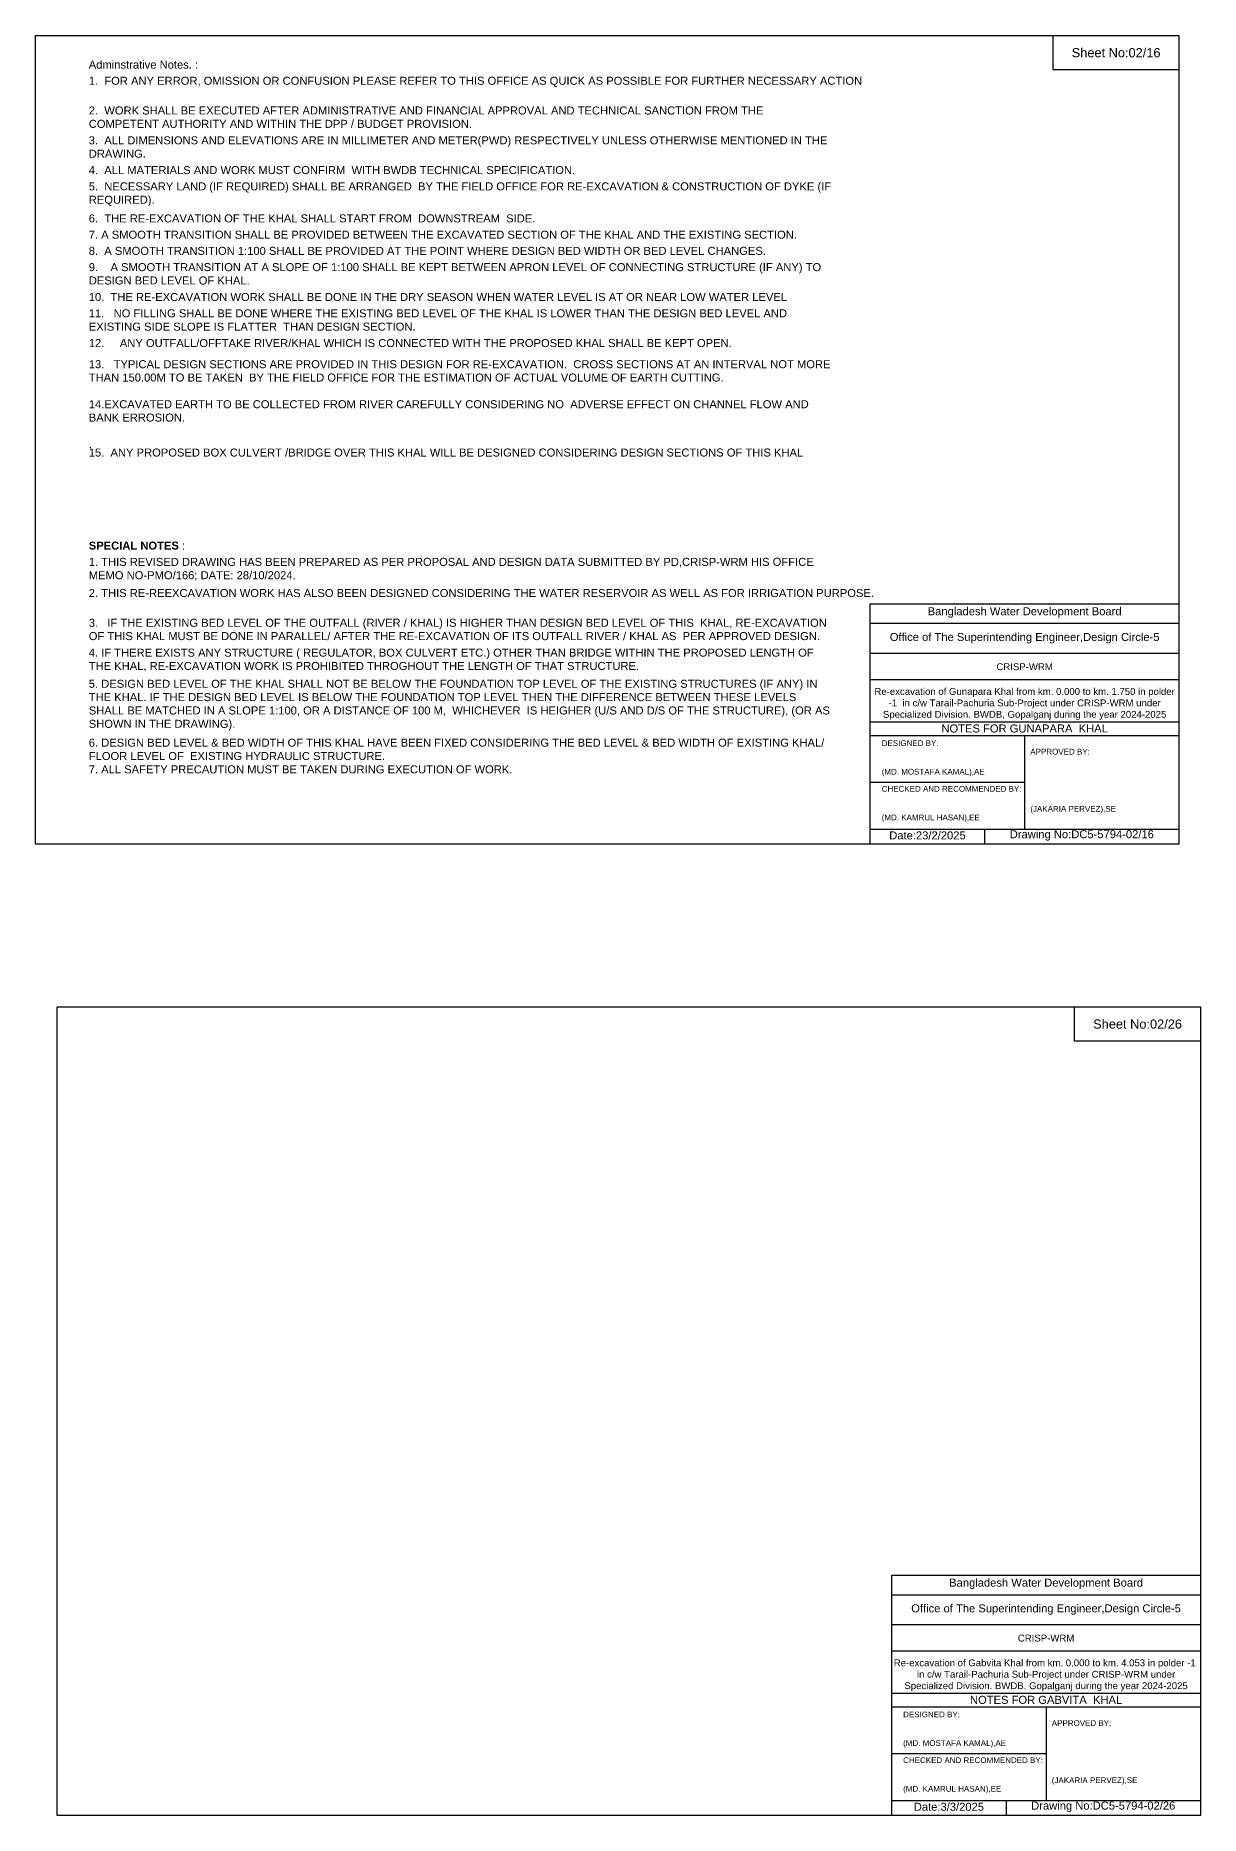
# Model space of a CAD drawing. Header units: inches. Extents: x 91000 to 268000, y -12452 to 3.
# Drawn here: x 110000 to 118150, y -12452 to 0 of the extents above; entities that cross this region are included whole.
import ezdxf

# ---------------------------------------------------------------- set-up
doc = ezdxf.new("R2010")
doc.units = ezdxf.units.IN
doc.header["$LTSCALE"] = 7
doc.header["$MEASUREMENT"] = 0
doc.styles.get("Standard").update_dxf_attribs({"font": 'arial.ttf'})

msp = doc.modelspace()

# ---------------------------------------------------------------- linework, layer by layer
for points in [[(110000, 0), (118000, 0), (118000, -5656), (110000, -5656)], [(117120, 0), (118000, 0), (118000, -240), (117120, -240)], [(110150, -6796), (118150, -6796), (118150, -12452), (110150, -12452)], [(117270, -6796), (118150, -6796), (118150, -7036), (117270, -7036)]]:
    msp.add_lwpolyline(points, close=True)
for points in [[(115840, -5656), (115840, -3976), (118000, -3976)], [(115840, -4112), (118000, -4112)], [(115840, -4320), (118000, -4320)], [(115840, -4504), (118000, -4504)], [(115840, -4800), (118000, -4800)], [(115840, -4896), (118000, -4896)], [(116920, -4896), (116920, -5552)], [(115840, -5224), (116920, -5224)], [(115840, -5552), (118000, -5552)], [(116640, -5552), (116640, -5656)], [(115990, -12452), (115990, -10772), (118150, -10772)], [(115990, -10908), (118150, -10908)], [(115990, -11116), (118150, -11116)], [(115990, -11300), (118150, -11300)], [(115990, -11596), (118150, -11596)], [(115990, -11692), (118150, -11692)], [(117070, -11692), (117070, -12348)], [(115990, -12020), (117070, -12020)], [(115990, -12348), (118150, -12348)], [(116790, -12348), (116790, -12452)]]:
    msp.add_lwpolyline(points)

# ---------------------------------------------------------------- texts
at = {"attachment_point": 5}
for s, insert, char_height in [('Sheet No:02/16', (117560, -120), 64), ('Bangladesh Water Development Board', (116920, -4036), 56), ('Office of The Superintending Engineer,Design Circle-5', (116920, -4216), 56), ('Sheet No:02/26', (117710, -6916), 64), ('Bangladesh Water Development Board', (117070, -10832), 56), ('Office of The Superintending Engineer,Design Circle-5', (117070, -11012), 56)]:
    msp.add_mtext(s, dxfattribs=dict(at, insert=insert, char_height=char_height))
for s, insert, char_height, width, attachment_point in [('Adminstrative Notes. :', (110372, -175), 56, 5200, 1), ('1.  FOR ANY ERROR, OMISSION OR CONFUSION PLEASE REFER TO THIS OFFICE AS QUICK AS POSSIBLE FOR FURTHER NECESSARY ACTION', (110372, -288), 56, 5200, 1), ('2.  WORK SHALL BE EXECUTED AFTER ADMINISTRATIVE AND FINANCIAL APPROVAL AND TECHNICAL SANCTION FROM THE COMPETENT AUTHORITY AND WITHIN THE DPP / BUDGET PROVISION. ', (110372, -496), 56, 5200, 1), ('3.  ALL DIMENSIONS AND ELEVATIONS ARE IN MILLIMETER AND METER(PWD) RESPECTIVELY UNLESS OTHERWISE MENTIONED IN THE DRAWING.', (110372, -705), 56, 5200, 1), ('4.  ALL MATERIALS AND WORK MUST CONFIRM  WITH BWDB TECHNICAL SPECIFICATION.', (110372, -913), 56, 5200, 1), ('5.  NECESSARY LAND (IF REQUIRED) SHALL BE ARRANGED  BY THE FIELD OFFICE FOR RE-EXCAVATION & CONSTRUCTION OF DYKE (IF REQUIRED).', (110372, -1027), 56, 5200, 1), ('6.  THE RE-EXCAVATION OF THE KHAL SHALL START FROM  DOWNSTREAM  SIDE.', (110372, -1251), 56, 5200, 1), ('7. A SMOOTH TRANSITION SHALL BE PROVIDED BETWEEN THE EXCAVATED SECTION OF THE KHAL AND THE EXISTING SECTION.', (110372, -1365), 56, 5200, 1), ('8.  A SMOOTH TRANSITION 1:100 SHALL BE PROVIDED AT THE POINT WHERE DESIGN BED WIDTH OR BED LEVEL CHANGES.', (110372, -1478), 56, 5200, 1), ('9.    A SMOOTH TRANSITION AT A SLOPE OF 1:100 SHALL BE KEPT BETWEEN APRON LEVEL OF CONNECTING STRUCTURE (IF ANY) TO DESIGN BED LEVEL OF KHAL.', (110372, -1592), 56, 5200, 1), ('10.  THE RE-EXCAVATION WORK SHALL BE DONE IN THE DRY SEASON WHEN WATER LEVEL IS AT OR NEAR LOW WATER LEVEL', (110372, -1801), 56, 5200, 1), ('11.   NO FILLING SHALL BE DONE WHERE THE EXISTING BED LEVEL OF THE KHAL IS LOWER THAN THE DESIGN BED LEVEL AND EXISTING SIDE SLOPE IS FLATTER  THAN DESIGN SECTION.', (110372, -1915), 56, 5200, 1), ('12.     ANY OUTFALL/OFFTAKE RIVER/KHAL WHICH IS CONNECTED WITH THE PROPOSED KHAL SHALL BE KEPT OPEN.', (110372, -2123), 56, 5200, 1), ('13.   TYPICAL DESIGN SECTIONS ARE PROVIDED IN THIS DESIGN FOR RE-EXCAVATION.  CROSS SECTIONS AT AN INTERVAL NOT MORE THAN 150.00M TO BE TAKEN  BY THE FIELD OFFICE FOR THE ESTIMATION OF ACTUAL VOLUME OF EARTH CUTTING. ^J^J14.EXCAVATED EARTH TO BE COLLECTED FROM RIVER CAREFULLY CONSIDERING NO  ADVERSE EFFECT ON CHANNEL FLOW AND BANK ERROSION.^J^J.', (110372, -2271), 56, 5200, 1), ('15.  ANY PROPOSED BOX CULVERT /BRIDGE OVER THIS KHAL WILL BE DESIGNED CONSIDERING DESIGN SECTIONS OF THIS KHAL', (110372, -2889), 56, 5200, 1), ('{\\fArial|b1|i0|c0|p34;SPECIAL NOTES} :', (110372, -3540), 56, 5200, 1), ('1. THIS REVISED DRAWING HAS BEEN PREPARED AS PER PROPOSAL AND DESIGN DATA SUBMITTED BY PD,CRISP-WRM HIS OFFICE MEMO NO-PMO/166; DATE: 28/10/2024. ', (110372, -3654), 56, 5200, 1), ('2. THIS RE-REEXCAVATION WORK HAS ALSO BEEN DESIGNED CONSIDERING THE WATER RESERVOIR AS WELL AS FOR IRRIGATION PURPOSE.  ', (110372, -3872), 56, 5200, 1), ('3.   IF THE EXISTING BED LEVEL OF THE OUTFALL (RIVER / KHAL) IS HIGHER THAN DESIGN BED LEVEL OF THIS  KHAL, RE-EXCAVATION OF THIS KHAL MUST BE DONE IN PARALLEL/ AFTER THE RE-EXCAVATION OF ITS OUTFALL RIVER / KHAL AS  PER APPROVED DESIGN.^J', (110372, -4080), 56, 5200, 1), ('4. IF THERE EXISTS ANY STRUCTURE ( REGULATOR, BOX CULVERT ETC.) OTHER THAN BRIDGE WITHIN THE PROPOSED LENGTH OF THE KHAL, RE-EXCAVATION WORK IS PROHIBITED THROGHOUT THE LENGTH OF THAT STRUCTURE.', (110372, -4289), 56, 5200, 1), ('CRISP-WRM', (116920, -4416), 48, 2240, 5), ('5. DESIGN BED LEVEL OF THE KHAL SHALL NOT BE BELOW THE FOUNDATION TOP LEVEL OF THE EXISTING STRUCTURES (IF ANY) IN THE KHAL. IF THE DESIGN BED LEVEL IS BELOW THE FOUNDATION TOP LEVEL THEN THE DIFFERENCE BETWEEN THESE LEVELS SHALL BE MATCHED IN A SLOPE 1:100, OR A DISTANCE OF 100 M,  WHICHEVER  IS HEIGHER (U/S AND D/S OF THE STRUCTURE), (OR AS SHOWN IN THE DRAWING).^J', (110372, -4507), 56, 5200, 1), ('Re-excavation of Gunapara Khal from km. 0.000 to km. 1.750 in polder -1  in c/w Tarail-Pachuria Sub-Project under CRISP-WRM under Specialized Division. BWDB, Gopalganj during the year 2024-2025', (116920, -4676), 48, 2160, 5), ('NOTES FOR GUNAPARA  KHAL', (116920, -4848), 56, 2240, 5), ('6. DESIGN BED LEVEL & BED WIDTH OF THIS KHAL HAVE BEEN FIXED CONSIDERING THE BED LEVEL & BED WIDTH OF EXISTING KHAL/ FLOOR LEVEL OF  EXISTING HYDRAULIC STRUCTURE.\\P7. ALL SAFETY PRECAUTION MUST BE TAKEN DURING EXECUTION OF WORK.', (110372, -4919), 56, 5200, 1), ('DESIGNED BY:^J^J^J(MD. MOSTAFA KAMAL),AE', (115920, -5056), 40, 1120, 4), ('APPROVED BY:^J^J^J^J^J^J(JAKARIA PERVEZ),SE', (116960, -5216), 40, 1120, 4), ('CHECKED AND RECOMMENDED BY:^J^J^J(MD. KAMRUL HASAN),EE', (115920, -5376), 40, 1120, 4), ('Date:23/2/2025 ', (116240, -5596), 56, 1120, 5), ('Drawing No:DC5-5794-02/16', (117320, -5596), 56, 1760, 5), ('CRISP-WRM', (117070, -11212), 48, 2240, 5), ('Re-excavation of Gabvita Khal from km. 0.000 to km. 4.053 in polder -1  in c/w Tarail-Pachuria Sub-Project under CRISP-WRM under Specialized Division. BWDB, Gopalganj during the year 2024-2025', (117070, -11472), 48, 2160, 5), ('NOTES FOR GABVITA  KHAL', (117070, -11644), 56, 2240, 5), ('DESIGNED BY:^J^J^J(MD. MOSTAFA KAMAL),AE', (116070, -11852), 40, 1120, 4), ('APPROVED BY:^J^J^J^J^J^J(JAKARIA PERVEZ),SE', (117110, -12012), 40, 1120, 4), ('CHECKED AND RECOMMENDED BY:^J^J^J(MD. KAMRUL HASAN),EE', (116070, -12172), 40, 1120, 4), ('Date:3/3/2025 ', (116390, -12392), 56, 1120, 5), ('Drawing No:DC5-5794-02/26', (117470, -12392), 56, 1760, 5)]:
    msp.add_mtext(s, dxfattribs=dict(insert=insert, char_height=char_height, width=width, attachment_point=attachment_point))

doc.saveas('drawing.dxf')
